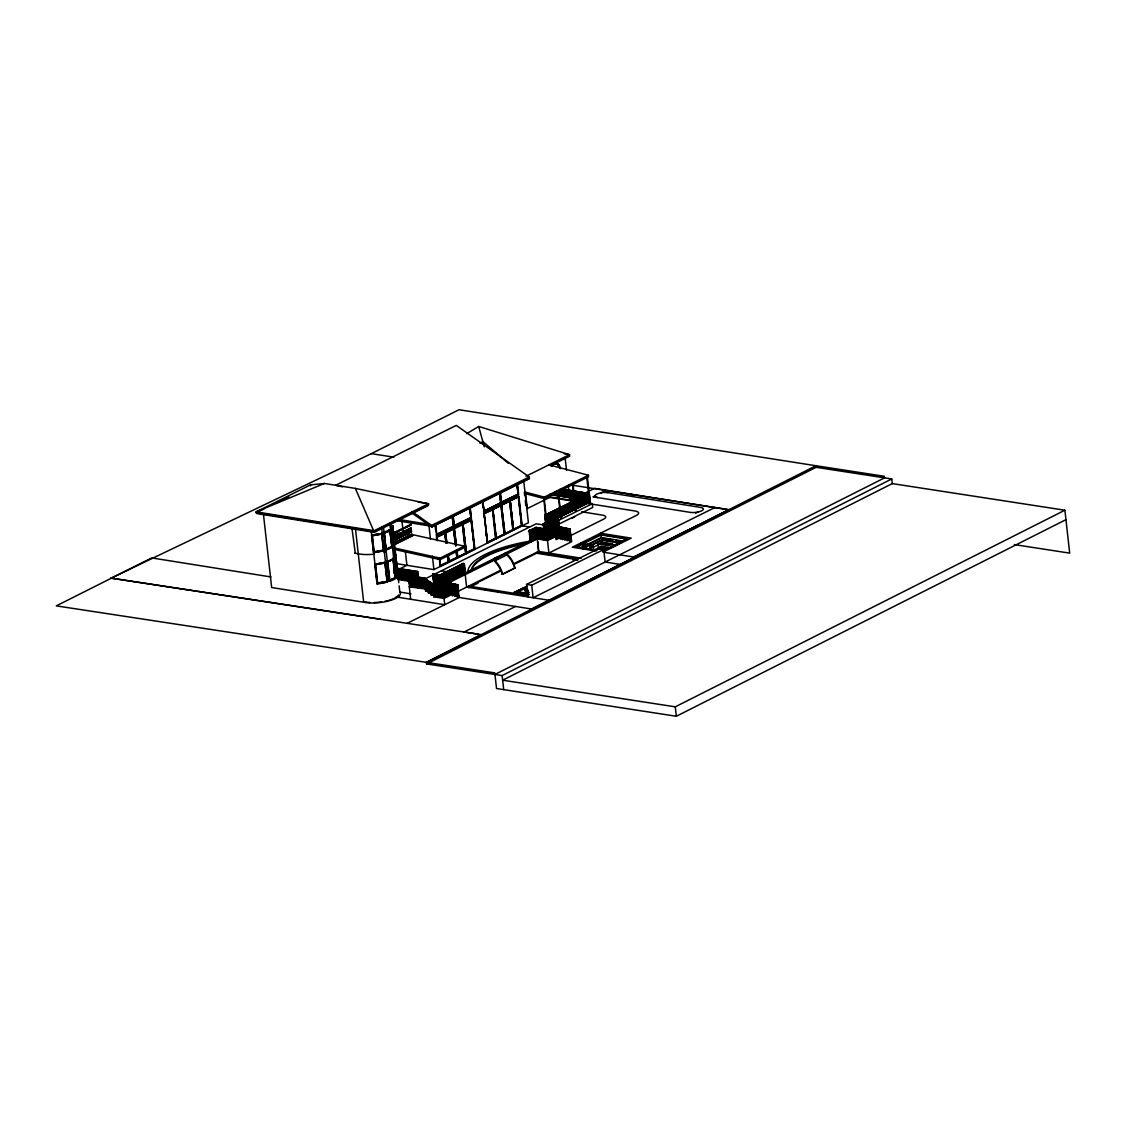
<?xml version="1.0" encoding="UTF-8"?>
<svg xmlns="http://www.w3.org/2000/svg" width="1126" height="1126" viewBox="0 0 1126 1126"><rect width="100%" height="100%" fill="white"/><g stroke="black" fill="none" stroke-linecap="round" stroke-linejoin="round"><path stroke-width="1.5" d="M395.564 532.162C394.255 531.05 395.592 544.604 396.788 543.07M546.8 525.307L547.208 525.279M557.778 490.936L560.832 518.213L561.564 518.213L557.947 490.809M560.832 518.213L561.564 518.213M572.219 483.772L573.035 483.701L575.738 511.12L572.388 483.631M575.287 511.049L576.104 510.937M590.545 503.772L589.728 503.885L590.545 503.772L587.322 476.636M589.757 503.815L586.674 476.608M594.992 495.862L593.036 496.833L690.351 512.372A8.037 2.548 -6.4 0 0 701.611 510.866A8.037 2.548 -6.4 0 0 700.442 507.376L603.114 491.823L600.932 492.836M563.296 489.233L589.306 493.681L559.664 489.486M471.344 569.897L471.386 569.686A75.048 23.815 -6.4 0 1 524.744 543.211L525.392 543.084M410.976 527.883L393.157 536.68M411.159 529.445L393.326 538.242M411.286 528.798L393.241 537.454M411.454 530.36L393.41 539.016M545.181 515.99L589.208 494.089L589.067 493.357L588.884 494.159M391.398 529.037L392.721 525.645A21.69 6.883 -6.4 0 1 391.566 528.882L390.849 529.065M393.931 542.394C391.398 549.488 395.803 541.55 393.565 539.157M394.424 558.313L395.634 555.146L397.703 573.641L396.563 576.808L394.607 559.988M395.479 555.597L394.086 557.989M395.902 555.118L394.213 558.327M396.493 576.808L397.633 573.641L414.509 576.428M395.564 555.146L398.154 574.091A21.69 6.883 -6.4 0 1 396.999 577.342L398.097 573.964L396.577 574.049M411.243 528.629L393.382 537.707M411.342 530.149L393.551 539.27M411.623 531.951L393.72 540.832M589.039 493.371L545.111 515.117L556.455 517.608M552.219 465.559C550.22 467.895 556.469 461.871 552.514 464.982M588.94 493.371L589.208 494.089M411.117 535.61L411.75 535.497M393.495 547.785L392.608 548.531M438.577 558.778L437.803 558.82L438.591 558.679M466.713 433.679L478.691 426.458L569.475 454.651L569.657 456.213L550.994 465.474M527.939 590.967L524.435 593.078L518.537 592.135A14.751 10.542 63.6 0 0 513.653 592.769L518.298 590.46A14.751 10.542 63.6 0 1 519.818 589.925M528.094 591.249L524.589 593.36L528.066 591.206M526.869 591.629L528.46 594.514L527.278 591.389M553.598 464.165L554.4 464.039M271.014 576.962L151.743 557.919L56.3 605.872L426.543 662.37L481.252 634.628L481.421 636.19L426.712 663.932L426.332 662.341L815.942 465.742L884.389 476.298L884.557 477.86L494.947 674.46M407.246 623.297L459.281 597.484L531.528 609.025L728.761 509.726L728.944 511.288M481.421 636.19L816.111 467.304L891.75 478.958L892.271 483.603L502.646 680.203L675.276 706.832L1064.886 510.219L1069.7 553.133L1014.371 544.604M426.501 663.904L502.126 675.572L891.75 478.958M426.332 662.341L494.778 672.898L496.524 688.521L676.332 716.263L1065.942 519.649M481.252 634.628L111.01 578.131L371.313 453.651L459.056 409.737L816.491 465.826L816.674 467.389M310.452 484.912L256.109 511.88L256.207 512.794L374.282 531.655L428.626 504.687L428.513 503.758L355.352 488.402L324.372 483.462L310.452 484.912L310.551 485.841M256.207 512.794L263.977 508.952M276.391 502.787L288.819 496.622M479.915 443.109L482.927 441.617L508.347 463.307M374.311 532.331L428.077 505.658L427.979 504.786L374.212 531.458L256.869 512.71L256.967 513.597L374.311 532.331L355.352 488.402M391.637 533.724L411.032 524.505L393.889 533.569M392.27 533.823L411.032 524.505M393.27 533.471L411.089 525.026M351.974 528.305L355.239 552.979M393.284 536.933L411.131 528.066M393.467 538.495L411.314 529.642M393.495 539.804L411.37 530.937M393.636 540.058L411.483 531.205M393.593 540.579L411.454 531.711M427.711 524.252L428.753 523.731M525.926 476.256L569.475 454.651L564.295 453.82M394.297 542.676L412.13 534.245L394.987 543.295M393.368 543.548L412.13 534.245M394.353 543.196L412.186 534.766M411.975 511.528L431.61 525.406L529.248 476.974L529.417 478.536L431.793 526.968L411.257 512.626M393.917 544.618L413.566 534.878L464.278 546.138L464.391 547.602L440.196 559.594L394.55 549.46M504.378 489.951L508.727 487.783M394.86 544.548L412.975 535.568M483.955 511.077L482.829 501.042L499.747 492.794L482.618 501.014L484.166 511.12L500.662 502.801L499.48 492.752M500.014 492.386L515.187 484.856M457.733 513.639L469.88 507.615L471.006 517.65L453.877 525.87L470.795 517.608M500.169 492.414L517.13 484.166L518.241 494.483L483.462 511.739L518.664 494.553L517.425 483.476M431.497 526.926L529.417 478.536M452.216 516.201L453.398 526.236L436.494 534.498L453.609 526.278L452.061 516.172M484.166 511.12L500.873 502.829L499.311 492.724M517.13 484.166L518.044 494.173L501.14 502.421L518.256 494.201L516.707 484.096M437.648 534.47L471.414 518.002L470.161 506.925M436.198 535.188L471.414 518.002M437.831 536.032L443.616 533.147M446.346 543.309L445.066 532.429L450.864 529.558M496.679 506.827L505.377 502.52M436.761 540.241L436.381 536.75L471.583 519.565L474.919 549.263L440.139 566.519L439.393 559.045M484.025 516.792L483.631 513.301L518.847 496.116L522.168 525.814M437.155 540.466L436.775 537.102L445.206 533.189L437.001 537.13M446.614 542.901L445.474 532.781L453.905 528.882L445.685 532.823M454.172 528.474L462.336 524.519L465.601 553.19L457.818 557.201L465.812 553.232L462.603 524.561L454.383 528.502M492.203 509.712L484.039 513.653L487.685 542.38L495.468 538.369L492.47 509.754L484.25 513.681L487.459 542.352M510.12 500.704L518.284 496.763L521.549 525.434L513.343 529.375L510.12 500.704L513.343 529.375M474.299 548.883L466.08 552.81L474.51 548.911L471.301 520.254L463.082 524.195L466.291 552.852M501.647 505.053L509.853 501.126L501.422 505.025L505.067 533.752L512.865 529.741L509.585 501.084L513.076 529.783L505.067 533.752M510.331 500.746L518.551 496.805L521.746 525.743L487.389 543.07L484.053 513.372M396.38 570.53L406.908 565.308L405.402 551.839M524.589 491.921L544.322 497.115L588.434 475.242L588.49 476.777L544.393 498.649L524.646 493.455M397.112 571.403L417.633 574.598L397.098 571.304M397.253 572.641L416.057 575.456M398.21 578.567L425.178 582.874L397.942 578.806L424.924 583.113L433.116 588.87L425.178 582.874M394.452 547.996L440.097 558.13L464.278 546.138M392.664 525.504L398.196 579.44A21.69 6.883 -6.4 0 1 398.393 579.552L398.773 582.705M409.582 586.716L408.316 575.766L417.042 571.445M408.907 575.865L417.619 571.515L418.816 582.466L418.056 582.846L416.69 571.614M408.372 576.259L417.69 571.994L408.921 576.315M410.089 576.048L416.733 572.754M417.38 572.543L408.766 576.709M409.118 576.864L417.422 572.74L396.901 569.46L415.705 572.275M408.851 577.427L417.45 573.162L396.971 570.066M410.23 577.286L416.873 573.993M409.245 578.102L417.563 573.979L397.042 570.685L417.521 573.781L408.907 577.948M408.977 578.665L417.591 574.401L408.977 578.567M410.371 578.525L417.352 575.048L397.182 572.022L417.662 575.006L409.048 579.186M409.118 579.904L417.084 575.836M407.922 581.002L407.401 570.347L408.583 580.833M417.845 576.442L409.217 580.608L417.802 576.245M439.619 562.381L439.999 565.759L448.218 561.818L447.402 555.076M447.937 554.696L448.697 561.438L456.903 557.511L456.1 550.755M439.999 565.759L448.43 561.86L447.247 555.048M448.697 561.438L457.114 557.539L455.931 550.727M487.685 542.38L495.257 538.341M496.369 538.059L504.378 534.09L501.154 505.433L492.949 509.374L496.369 538.059L504.166 534.062L500.901 505.391L493.16 509.402M513.766 529.431L521.774 525.462L518.551 496.805M409.315 581.649L425.318 584.112L433.257 590.108L425.051 584.253L409.357 581.846L417.282 577.694M409.357 581.846L417.619 577.751M395.113 563.422L433.904 569.615L528.404 522.717L523.689 480.633M545.758 524.054L544.702 514.878L558.271 516.75L558.946 527.601M409.737 582.423L418.042 578.187L409.428 582.466L425.389 584.732L433.327 590.728M545.28 514.962L588.87 493.596M457.958 590.84L451.188 589.25L443.574 593.36L433.186 592.093L425.192 585.478L409.498 583.071L417.422 578.919M545.294 515.398L588.968 493.779M409.498 583.071L418.07 578.708M545.533 515.046L545.167 515.891L558.06 517.96M545.73 516.102L588.997 494.638M409.878 583.648L418.182 579.426L409.568 583.69L425.544 586.069L433.468 591.952M557.778 518.424L545.519 516.468M545.828 516.285L589.095 494.821M451.667 590.531L443.714 594.584L433.327 593.332L425.332 586.815L409.611 584.211L416.24 580.819M409.639 584.31L418.21 579.946M545.575 516.989L558.2 519.199L544.097 526.194L558.158 519.002L545.322 517.228M418.281 580.566L409.709 584.929L425.684 587.293L409.963 584.69M545.843 517.144L589.208 495.862M410.005 584.887L418.309 580.65M558.271 519.804L545.66 517.707M415.044 582.705L409.737 585.45L425.755 587.913L409.737 585.45L418.351 581.185M410.68 599.271L409.273 586.759L426.205 589.095L425.009 578.145L424.615 578.82L397.45 574.387L425.065 578.609L424.08 578.764L432.989 584.493L432.032 584.633L433.707 595.204L432.933 584.042L424.023 578.3L425.572 590.897L433.89 586.773L432.989 573.852L440.533 575.048L441.322 586.224L439.548 575.189L463.265 563.422C467.037 564.182 462.251 576.301 465.038 574.457M543.9 527.376L558.299 520.226L545.716 518.227L558.341 520.423L544.238 527.418L558.032 520.465M433.046 574.316L440.196 575.738L463.321 563.887M545.969 518.185L589.222 496.721M409.85 586.153L425.811 588.532L409.85 586.153L418.422 581.79L410.145 586.111M433.102 574.612C435.762 574.893 432.75 586.674 434.692 584.887M546.068 518.368L589.32 496.904M558.369 520.845L543.971 527.981L558.397 520.944L545.786 518.833L558.412 521.042M409.273 586.759L417.591 582.635L441.392 586.435L498.536 558.06M419.069 581.889L536.159 523.801L554.865 526.799M409.329 576.118L410.089 586.801L408.808 575.555M545.857 519.452L558.482 521.662L544.379 528.657L558.172 521.704L545.857 519.452L558.44 521.465L544.041 528.601M546.082 519.227L589.334 497.762M546.18 519.41L589.433 497.945M440.477 577.427L433.13 576.442L440.435 577.328M546.194 520.268L589.461 498.804M546.293 520.451L589.56 498.987M433.186 576.948L440.548 578.145L433.186 576.948L440.252 578.187L463.842 566.477L440.21 578.088M545.997 520.789L558.313 522.928L544.182 529.839L558.566 522.689L545.997 520.691L558.623 522.886L544.505 529.896M558.637 523.308L544.238 530.459L558.679 523.407L546.068 521.31L558.679 523.506M546.321 521.31L589.574 499.845M440.604 578.651L433.271 577.666L440.576 578.553M546.42 521.493L589.672 500.028M433.327 578.187L440.688 579.369L433.327 578.187L440.379 579.411L463.982 567.701L440.35 579.313M529.699 531.331L529.065 530.782L535.863 527.432L537.144 538.678M543.168 523.857L557.68 516.651L558.313 517.214L543.759 524.406L543.168 523.857L544.168 524.209L545.35 534.681M463.856 563.521L440.069 575.287L441.308 586.167M529.065 530.782L536.497 527.531L537.552 538.467L530.332 541.733L529.15 531.247M546.363 530.979L558.806 524.646L546.194 522.534L558.82 524.744M546.434 522.351L589.785 501.07M440.745 579.89L433.411 578.905L440.716 579.791M441.082 574.907L463.363 563.887M529.107 531.233L535.906 527.897M558.271 516.75L543.211 524.322L544.435 534.808L555.667 536.469L547.461 540.522L534.667 538.481M529.656 531.331L537.003 527.615L536.581 528.319M433.468 579.426L440.829 580.608L463.785 568.883M439.999 576.132L463.645 564.731M558.778 524.547L546.631 530.416L535.821 528.587L529.853 531.88M546.279 523.252L558.595 525.406L546.011 531.43L558.848 525.166M440.041 576.329L463.645 564.619M529.516 531.824L536.131 528.544L546.631 530.416M589.813 501.929L543.942 524.857M543.957 524.955L589.911 502.112M417.056 577.342L417.563 587.997L416.395 577.511M440.885 581.115L433.552 580.143L440.857 581.03M440.083 576.85L463.715 565.238L440.111 576.948M543.689 525.518L558.088 518.382M418.225 587.828L416.634 577.554M558.116 518.481L543.675 525.42M433.609 580.65L440.97 581.832L463.926 570.122M440.139 577.371L463.785 565.956M535.962 529.825L529.656 533.062L536.257 529.783L546.772 531.655L536.004 530.022M440.182 577.568L463.771 565.857M433.946 581.129L441.04 582.452L433.96 581.241M536.328 530.402L529.727 533.682L536.37 530.487M543.83 526.757L558.229 519.607M434.031 581.846L441.11 583.071L464.067 571.346M440.266 578.595L463.926 567.194M536.103 531.05L529.797 534.287L536.398 531.022L546.898 532.88L536.145 531.247M440.322 578.792L463.912 567.096M558.637 520.367L592.29 503.674L592.712 507.46L544.646 531.12M434.087 582.367L441.167 583.69L434.101 582.466M434.172 583.085L441.237 584.197L464.208 572.585M440.407 579.834L464.067 568.419M547.039 534.118L536.229 532.288L529.924 535.427L536.539 532.246L547.039 534.118L554.71 530.304L546.701 533.963M440.449 580.031L464.053 568.32M433.96 583.831L441.308 584.915L433.946 583.732L441.012 584.957L537.13 537.271M464.123 568.94L440.519 580.65L433.482 579.524M536.609 532.865L530.008 536.145L536.652 533.062M544.111 529.22L558.51 522.084M544.449 529.276L558.538 522.168L545.927 520.071L558.552 522.281M434.298 584.211L441.364 585.436L464.348 573.922M440.548 581.072L464.194 569.559L440.59 581.269M536.201 533.935L546.87 535.385L554.837 531.444L547.18 535.343L536.37 533.527L530.065 536.764L536.68 533.485M425.29 589.222L426.205 589.109M425.403 589.334L433.707 585.21M464.264 570.178L440.66 581.875L433.623 580.749M536.75 534.104L530.135 537.369L536.792 534.301M432.722 585.97L442.856 587.885L451.371 583.169L442.222 587.322C443.63 601.931 445.051 601.678 443.208 587.195L432.201 585.745L442.785 587.885M440.688 582.297L464.334 570.783L440.73 582.494M536.342 535.174L547.011 536.623L554.977 532.668L547.32 536.581L536.511 534.751L530.529 537.947M546.476 529.867L535.258 527.7L546.476 529.867L558.454 524.167L550.586 522.914L558.749 524.125M536.82 534.709L530.543 538.045M544.632 531.022L558.707 523.928M432.68 586.857L443.011 588.321M440.801 583.113L464.405 571.403M536.933 535.526L530.262 538.51L536.891 535.329L547.391 537.201L536.623 535.568M571.924 518.199L574.584 516.89M433.017 587.35L425.051 581.649L398.083 577.441M440.843 583.634L464.475 572.022L440.871 583.732M530.346 539.227L536.961 535.948M536.989 536.046L530.332 539.129M432.82 588.096L443.137 589.56M546.349 531.585L558.89 525.363L545.997 523.294M440.942 584.352L464.531 572.641M537.074 536.764L530.416 539.847L537.032 536.567L547.532 538.425L536.764 536.806M546.082 532.148L558.918 525.772L554.203 525.026M451.174 586.224L442.926 590.32L432.848 589.011M546.42 532.19L558.946 525.87M440.97 584.873L464.602 573.261M530.487 540.452L537.088 537.186M428.133 591.305L436.452 587.181L436.621 588.743L428.316 592.867L428.133 591.305L425.572 590.897M432.961 589.334L443.25 590.7M544.928 533.583L559.031 526.588L553.71 525.406L556.005 539.593L560.171 537.524L560.34 539.087L562.423 538.059L562.592 539.621L603.733 519.1A9.163 2.914 -6.4 0 0 602.41 515.117L581.649 511.795M441.082 585.576L464.672 573.866M537.201 537.989L530.557 541.071L537.158 537.792L547.672 539.664L536.905 538.031M443.348 591.403L432.989 590.249M471.428 570.685L475.89 568.475M487.755 562.578L504.687 554.175M544.998 534.203L559.087 527.109M433.299 589.813L443.363 591.502M440.815 586.139L441.73 586.013M452.582 580.298C451.765 566.012 451.315 566.35 452.582 580.298L453.285 580.284M530.332 541.733C532.218 534.062 528.038 519.945 530.74 541.522M535.385 527.672L536.652 538.594L537.552 538.467M546.673 533.541L554.639 529.586M504.772 554.963L504.603 553.401L507.164 553.809L559.96 527.615L561.198 538.552M494.835 560.171L497.959 558.623M443.489 592.642L433.116 591.474L425.389 584.732L409.4 582.367M546.772 534.681L554.442 530.768L570.22 534.498M433.44 591.037L450.639 594.049M546.814 534.78L554.78 530.825M494.793 560.889L507.263 554.71L504.701 554.302M546.828 535.188L554.513 531.388L570.629 535.258L554.513 531.486M561.592 527.784L563.563 539.03L561.592 527.784L562.296 527.77M443.531 593.163L433.228 591.797L443.264 593.402L451.526 589.306M428.316 592.867L430.878 593.275L439.182 589.151L439.534 592.276M443.63 593.866L433.257 592.712L425.529 585.956L409.836 583.451M442.321 587.786L451.371 583.169M546.912 535.906L554.569 532.007L570.361 535.723M433.58 592.276L443.644 593.979M450.583 584.014L451.765 594.5L450.372 583.282L458.183 585.224L450.949 583.381M546.94 536.004L554.907 532.063M546.969 536.426L554.639 532.612L570.769 536.497L554.654 532.725M443.658 594.387L433.369 593.022L443.405 594.627M457.395 585.914L450.977 584.366L442.673 588.265M433.609 593.191L425.389 587.336L433.397 593.937L443.771 595.105M457.803 586.576L450.71 584.929L442.785 589.081L451.047 584.985M547.053 537.144L554.71 533.231L570.488 536.961M430.878 593.275L431.047 594.838L439.365 590.714M547.081 537.243L555.048 533.288M547.109 537.665L554.78 533.851L570.91 537.735L554.794 533.949M457.874 587.195L451.118 585.604L442.814 589.503M547.152 537.862L555.118 533.907L547.461 537.82L536.666 536.089M443.911 596.442L433.566 594.781L443.869 596.245M457.944 587.814L450.85 586.167L442.926 590.32M547.194 538.383L554.851 534.47L570.966 538.242M547.222 538.467L554.851 534.47M459.281 597.484L459.112 595.921L457.029 596.949L456.846 595.387L454.777 596.414L454.594 594.852L452.525 595.893L452.342 594.331L444.024 598.455L433.777 596.808L433.609 595.246L441.927 591.122M547.25 538.89L554.921 535.089L570.713 538.904M547.292 539.087L554.921 535.089M444.052 597.667L433.707 596.006L444.01 597.47M443.025 591.46L451.315 587.448L443.011 591.347M547.335 539.607L554.991 535.709L571.107 539.481M458.929 595.893L457.536 584.675L458.015 596.02L456.762 584.844L458.127 584.774M554.977 536.356L553.513 525.504L570.291 529.121L569.179 529.797L570.854 540.367L569.7 529.023M433.777 596.808L442.096 592.684L441.392 586.435M451.385 588.068L443.081 591.966M546.87 529.642L535.779 527.447L546.828 529.178L548.024 540.142L536.652 538.594M549.094 539.438L555.484 536.44M443.165 592.684L451.456 588.687L443.151 592.586M443.306 593.923L451.596 589.911L443.292 593.81M555.836 538.031L557.919 536.989L558.088 538.566M443.447 595.147L451.737 591.15L443.433 595.049M451.47 591.713C430.442 603.311 455.045 586.308 458.24 593.416M451.822 591.868L443.841 595.823L433.468 594.556L425.811 588.434L410.103 585.914M443.574 596.287L451.54 592.332L458.296 593.923M443.616 596.484L451.878 592.389M451.61 592.952C430.582 604.535 455.185 587.547 458.381 594.641M451.948 593.106L443.982 597.062L431.047 594.838M443.7 597.512L451.681 593.557L458.437 595.161M443.743 597.709L452.005 593.613M562.859 539.044L561.804 527.686M453.314 593.726L500.986 570.08M513.357 563.943L538.622 551.402L581.255 558.2M468.796 586.871L501.169 570.812M470.401 586.899L477.959 583.141L477.79 581.579M558.946 538.017L571.445 540.184L569.362 541.212L569.179 539.65L567.11 540.691L566.927 539.129L564.858 540.156L564.675 538.594L553.879 536.694M458.015 596.02L457.17 584.647M579.468 547.757L576.132 546.701L580.974 544.294C596.161 544.055 570.418 551.923 585.914 545.083M610.756 547.433L627.337 538.664L600.862 534.428L582.705 543.436L585.59 544.407M576.188 547.222L581.03 544.829L585.97 545.603M582.761 543.957L600.932 534.949L627.393 539.185M587.603 544.322L601.214 537.552L622.72 540.987M589.165 544.083L601.27 538.087L612.854 539.931M583.367 549.404L583.198 547.841L589.771 544.576L590.179 548.221L593.303 546.673L590.024 545.631L601.946 539.72L620.722 542.718L610.292 547.898M589.827 545.097L583.254 548.362L586.477 548.869M590.08 546.152L602.002 540.241L619.075 542.971M590.123 547.7L593.247 546.152L593.599 549.277M598.413 547.208L598.061 544.083L601.917 542.169L612.206 543.816L612.558 546.94M600.003 543.816L610.334 544.604L602.171 543.295L600.059 544.337L602.114 542.774L615.95 545.026M593.346 547.278L602.297 542.845L601.946 539.72M627.337 538.664L609.18 547.672L601.073 546.377L592.811 551.022M589.7 549.389L594.542 550.164L601.129 546.898L607.618 547.926M527.995 596.921L526.588 584.408L598.596 548.686L603.719 549.516L605.112 562.015L620.243 564.436M596.625 549.981L601.467 547.574L607.449 548.531L602.649 551.458M599.102 549.291L601.523 548.095L607.505 549.052M523.703 587.786L520.676 589.278A14.751 10.542 63.6 0 1 525.56 588.659L525.687 588.546A14.751 10.542 63.6 0 0 524.463 588.434L523.252 588.504A14.751 10.542 63.6 0 0 521.62 588.87L521.352 588.982M525.11 587.082L525.307 586.984A14.751 10.542 63.6 0 1 526.447 586.547M612.206 543.816L608.364 545.73L598.061 544.083M519.748 590.01L513.864 592.67M522.295 588.673L526.757 586.519M514.103 592.558L520.226 589.911M522.788 588.814L526.996 586.477M515.778 592.29L520.254 590.165M518.523 591.516L523.027 589.278M526.588 584.408L531.711 585.239L603.719 549.516M528.361 594.95L518.706 593.402L518.424 591.995L524.632 592.966L524.617 593.895M518.424 594.359L518.579 592.445L528.657 593.923M602.593 550.938L607.449 548.531M518.678 594.401L518.805 592.642A12.78 9.135 63.6 0 0 514.272 593.332L514.061 593.43A12.78 9.135 63.6 0 1 518.607 592.755M525.532 589.475L527.756 589.475M518.706 593.402L519.058 592.684M525.729 589.925L526.081 589.208M526.194 591.375L523.421 593.078M524.561 593.332L528.418 591.375M524.491 593.683L527.644 592.121M527.545 592.445L524.378 594.176M527.644 592.67L524.547 594.204L524.378 592.938M528.46 594.514L527.067 591.502M695.601 513.203L697.951 512.048M515.525 606.464L464.067 631.996L478.015 634.135M432.708 585.182L424.502 579.411L432.778 585.787M432.764 585.689L424.84 579.791L397.591 575.625L424.572 580.031L432.848 586.407L424.91 580.411L397.661 576.231M397.802 577.469L425.051 581.748L397.802 577.568M397.858 578.088L425.121 582.269L433.046 588.265M425.121 582.367L398.154 578.046M425.459 585.351L433.116 591.375M433.243 592.6L425.6 586.576L409.597 584.112M433.735 594.429L425.741 587.814M633.474 557.004L698.683 524.829M397.52 575.006L424.769 579.186L432.694 585.07M424.643 580.65L397.928 576.104M425.051 581.649L432.708 587.772M424.023 578.3L432.933 584.042M425.544 588.659L433.735 594.317M397.731 576.85L424.699 581.171L432.905 586.928M424.84 582.395L433.046 588.152M433.186 589.489L424.981 583.634L433.172 589.391M433.313 590.615L443.433 592.121L451.047 588.011L457.818 589.616M433.383 593.838L425.459 587.941M433.214 595.119L434.129 594.992M383.234 532.528L390.06 529.713M384.149 533.091L390.187 530.473L391.989 546.898L385.655 549.938L384.149 532.823A21.69 6.883 -6.4 0 0 387.457 531.514M390.187 530.473L384.304 533.119L385.951 549.249L391.792 546.589L389.92 530.43M386.373 549.319L392.003 546.631L389.765 530.402M391.989 546.898L385.655 549.938M389.793 523.52L395.916 578.243A21.69 6.883 -6.4 0 1 393.467 579.693L392.89 579.974A21.69 6.883 -6.4 0 1 389.582 581.283L386.978 561.663L393.312 558.623L395.493 578.173L390.75 580.453M389.624 580.537L395.296 577.849L393.171 559.34L387.386 562.015L393.016 559.312L395.085 577.821L389.469 580.509L395.085 577.821M395.493 578.173L388.681 580.988M553.781 464.067L556.286 463.799M525.49 587.209L526.081 586.97M324.372 483.462L256.109 511.88L374.184 530.726L428.513 503.758L418.098 502.097M554.316 463.926L553.964 463.968M386.204 551.599L383.628 551.824M387.175 561.212A20.198 6.404 -6.4 0 1 386.514 561.452L387.4 561.733A21.69 6.883 -6.4 0 0 390.694 560.424M385.359 562.17L385.134 562.437A21.69 6.883 -6.4 0 1 375.732 564.267L374.831 564.196L383.853 562.465M519.508 590.052L518.607 590.643M554.696 463.799L557.173 464.109M371.58 535.272L381.897 533.513A21.69 6.883 -6.4 0 1 372.481 535.343L371.58 535.272L373.508 552.472L374.409 552.542A21.69 6.883 -6.4 0 0 383.825 550.713L384.036 550.445M371.735 535.427L382.263 533.414L381.517 533.077M372.171 535.695L381.798 534.034L383.6 550.192L374.043 551.909L372.326 535.849M381.798 534.034L372.227 535.751L373.987 551.853L383.6 550.192M373.508 552.472L384.191 550.6L383.445 550.262M374.972 564.351L385.5 562.324M375.408 564.619L385.036 562.958L375.408 564.619L377.491 583.113L387.105 581.452L384.937 562.859L387.105 581.452M377.491 583.113L387.02 581.354M377.013 583.732L387.33 581.973A21.69 6.883 -6.4 0 1 377.914 583.803L377.013 583.732L374.831 564.196M377.083 583.423L387.696 581.875L381.559 527.151M516.201 591.98L517.439 591.91M373.832 554.189L373.691 554.203A21.69 6.883 -6.4 0 1 358.251 553.767L354.774 553.218M543.788 498.185L546.265 524.139M392.664 526.208L394.199 542.38L392.988 545.547L391.524 529.375M393.073 542.774L394.649 542.831A21.69 6.883 -6.4 0 1 393.495 546.068L392.777 546.265L392.397 542.816M555.104 463.687L556.469 463.842M410.427 524.547L410.469 524.927M555.301 463.687L556.821 463.954M391.989 546.152L393.326 546.223L394.593 542.69L392.495 527.841M393.298 557.877L394.804 557.792A21.69 6.883 -6.4 0 0 395.972 554.555L395.916 554.414M394.607 578.159L395.93 578.229M555.484 463.687L556.61 463.912M626.76 494.117L633.262 494.75M111.01 578.131L380.208 619.173M892.271 483.603L1064.886 510.219M371.313 453.651L393.875 457.184M569.123 484.687L728.761 509.726L714.954 507.516L533.119 597.737L531.711 585.239M557.975 464.7L556.399 463.884M558.271 465.01L557.553 464.63L558.482 465.882M553.654 464.461L553.288 464.728M559.481 467.346L558.693 466.319L559.186 467.051M714.897 507.545L594.627 488.346L569.925 500.606L568.222 485.447M561.705 489.106L589.222 493.526M561.649 489.303L589.236 493.737M560.101 489.866L589.334 494.539M560.044 490.077L589.278 494.736M558.454 490.837L589.447 495.581M556.891 491.4L589.56 496.622M556.849 491.612L589.517 496.819M555.287 492.175L589.672 497.664M555.245 492.372L589.63 497.861M553.682 492.949L589.799 498.705M553.64 493.146L589.742 498.917M552.078 493.709L589.911 499.747M550.318 493.638L589.869 499.958M550.487 494.483L590.024 500.788M550.431 494.68L589.982 501M572.261 500.479L550.558 497.016L527.278 508.558L525.532 493.005M575.597 501.014L592.29 503.674M547.011 497.002L634.895 510.979A10.204 3.237 -6.4 0 1 636.387 515.412L572.261 547.222L596.161 551.05M544.702 514.878L558.313 517.186M557.863 517.411C542.985 515.483 544.041 510.444 546.363 525.603M545.237 516.51L558.13 518.579M545.378 517.735L558.257 519.705L543.816 526.658M469.88 507.615L470.978 517.932M551.05 524.519L546.349 523.871M546.068 523.9L551.064 524.632M553.922 525.166L558.96 525.969M546.138 524.519L559.017 526.489L546.152 532.753L558.721 526.63M546.152 524.617L550.867 525.378M600.468 533.231L631.207 538.144L603.001 552.134L634.698 557.201M546.476 524.997L559.059 527.01L544.646 534.048M546.209 525.138L559.101 527.207M569.179 529.797L570.094 529.684L571.614 541.747L548.869 553.035L546.349 529.417M554.583 529.079L570.361 532.795L554.245 529.023M569.869 531.416L554.091 527.686L570.206 531.458M616.161 540.452L619.469 540.987M471.006 517.65L469.641 509.219M521.746 525.743L529.544 527.081M570.15 533.879L554.386 530.262M551.585 531.261L552.303 531.233M546.687 530.937L535.892 529.206L546.659 530.839M546.828 532.162L536.032 530.445L546.786 532.063M471.301 520.254L474.51 548.911M546.603 532.922L535.92 531.472M546.969 533.4L536.173 531.669L546.926 533.302M546.743 534.16L536.06 532.711M547.067 534.54L536.342 533.105M554.991 535.709L547.363 539.706L536.68 538.256M536.314 533.006L547.109 534.737M570.699 538.805L554.935 535.188M549.375 535.638L557.919 536.989M549.924 535.892L560.171 537.524M547.236 535.863L536.44 534.132L547.208 535.765M556.68 537.482L566.927 539.129M547.447 537.707L536.694 536.187M580.58 543.098L589.771 544.576M590.024 545.631L593.247 546.152M536.806 537.327L547.602 539.044L536.835 537.426M548.024 540.142L547.109 540.269L545.828 529.319M576.132 546.701L581.058 547.489M583.198 547.841L596.738 550.178M589.32 549.15L594.148 549.924M399.941 519.663L428.809 524.28L430.498 539.312M531.43 541.775L528.868 541.353A78.356 24.871 -6.4 0 0 467.867 571.628L470.429 572.036M396.099 520.592L428.992 525.842M445.066 532.429L446.67 542.985M445.474 532.781L447.036 542.971M536.539 552.43L577.427 558.96L577.596 560.523M436.775 537.102L437.592 540.536M577.554 559.749L536.638 553.218L513.512 564.689A21.436 15.314 63.6 0 0 512.879 563.31M572.712 559.735L575.963 560.255M392.214 532.246L411.243 535.286M492.132 559.58L494.694 560.002L494.863 561.564A21.436 15.314 63.6 0 1 502.168 574.288M441.406 570.812L465.221 574.612L466.628 587.125L549.291 600.313M396.901 568.208L417.633 571.529M396.422 568.433L417.282 571.698L418.408 582.677M432.511 574.091L440.59 575.513M396.929 568.686L414.227 571.417M396.479 568.897L415.466 571.938M416.339 572.275L417.971 587.786M440.336 576.188L432.989 575.105L440.294 576.09M527.587 590.531L524.392 590.165M397.239 569.939L417.479 573.261L408.837 577.328M528.854 592.529L526.504 592.529L528.756 592.586M397.168 571.924L417.704 575.217M397.239 572.543L415.79 575.597M397.591 573.021L415.86 576.216M417.084 575.949L417.76 575.724L409.104 579.791M524.66 593.275L528.573 594.176L518.227 592.614M518.523 592.952L528.826 594.5M425.009 578.145L397.379 573.767L395.733 558.524M518.664 593.261L528.643 594.852M408.316 575.766L424.53 578.384M397.788 574.865L424.769 579.186M528.375 595.612L468.712 586.083L468.88 587.659M450.414 583.747L451.667 594.218L450.681 585.478L457.536 587.139M473.905 587.688L477.311 588.236M482.435 589.053L485.841 589.588M489.247 590.137L492.653 590.686M496.073 591.22L499.48 591.769M523.337 595.584L526.757 596.133M450.977 584.366L457.747 586.069M450.653 584.422L443.011 588.419L432.637 587.167M433.749 581.889L441.11 583.071M397.999 576.723L424.981 581.03L432.919 587.026M450.794 585.647L443.151 589.658L432.778 588.391M433.876 583.113L441.195 584.112M434.017 584.352L441.336 585.337M457.677 588.377L450.921 586.787L443.292 590.897L432.919 589.63M451.329 587.547L458.085 589.053M398.421 579.58L411.201 581.607M451.47 588.785L458.226 590.277M409.456 582.874L425.473 585.45M451.61 590.024L458.352 591.516M443.081 589.039L432.736 587.378L442.785 589.081M458.085 592.079L451.343 590.587M451.751 591.249L458.155 592.698M432.877 588.616L443.222 590.277M458.226 593.303L451.484 591.812M443.391 591.924L433.369 590.432M458.366 594.542L451.61 593.05M446.065 593.486L449.471 594.035M453.44 594.838L456.846 595.387M453.989 595.105L459.112 595.921M433.426 593.543L443.771 595.204M443.545 595.865L433.777 594.12M443.686 597.09L433.918 595.358M399.575 591.797A21.69 6.883 -6.4 0 1 399.8 592.051L411.004 593.866M396.085 596.935L444.728 604.704L442.814 587.42M399.8 592.051L399.997 592.318A21.69 6.883 -6.4 0 1 389.033 600.848A21.69 6.883 -6.4 0 1 363.684 602.227L271.662 587.533L263.442 514.244M450.372 583.282L457.536 584.675M570.291 529.121L554.147 526.067M553.556 525.969L570.333 529.586M342.473 486.812L335.675 485.264L456.311 425.403L529.248 476.974M553.95 526.447L570.066 530.233L553.964 526.56M570.15 530.951L554.358 527.123M570.291 532.176L554.499 528.361M554.302 529.53L570.432 533.414M554.372 530.149L570.488 533.935M555.231 536.398L571.009 540.114M458.015 588.434L451.245 586.829L442.94 590.728M451.062 588.11L458.169 589.771M451.202 589.348L458.296 590.995M451.329 590.474L458.423 592.135M548.939 464.841L588.434 475.242M557.004 464.025L558.13 464.855M416.409 515.004L420.533 517.918M424.558 578.525L432.989 584.493M478.691 426.458L484.279 446.811M815.942 465.742L816.111 467.304M675.276 706.832L676.332 716.263M600.862 534.428L601.27 538.087M565.196 458.521L566.519 470.302M562.099 527.869L563.366 539.129M557.778 516.961L559.045 527.883L557.37 517.327M553.809 525.87L555.076 536.638M551.121 520.761L551.712 525.997M550.924 520.859L552.092 531.331M550.614 520.676L551.205 525.912M550.417 520.775L551.008 526.011M544.154 498.002L546.251 516.75M546.631 520.156L547.011 523.562M543.759 523.956L544.942 534.892M543.675 524.125L544.252 529.361M537.229 538.89L538.622 551.402L537.961 541.831M529.642 530.867L530.839 541.803M525.926 499.86L526.504 505.039M524.336 492.259L524.716 495.567M525.265 500.549L525.828 505.518M525.701 590.911L525.589 588.954L525.448 590.869M500.437 492.456L501.563 502.492M507.164 553.809L507.333 555.371A21.436 15.314 63.6 0 1 511.162 560.171M500.028 492.104L501.267 503.181L499.606 492.034M482.646 500.732L483.884 511.809M502.126 675.572L503.716 689.633M482.561 503.829L482.927 506.996M485.785 532.528L486.179 536.018M474.496 549.192L471.034 520.212L462.87 524.153L466.516 552.88M463.265 563.422L464.208 572.684M453.187 515.891L454.313 525.926M456.494 545.392L454.327 528.502L456.269 545.364M457.057 550.459L457.818 557.201M452.919 515.849L454.088 525.898M456.79 550.417L457.606 557.159M452.779 515.553L454.017 526.63L452.483 516.243M456.157 545.66L453.764 528.122L455.791 545.744M456.635 550.389L457.522 557.891L456.368 550.797M455.58 545.702L453.637 528.84L455.185 543.985M448.359 554.766L449.119 561.508M448.092 554.724L448.824 562.198L447.669 555.118M444.939 533.147L446.135 543.281M444.784 533.133L445.727 541.564M436.916 534.554L435.368 524.463L435.931 529.473M439.661 559.087L440.421 565.829M435.382 524.181L436.621 535.258M436.804 536.82L437.367 540.508M435.129 525.687L435.663 530.445M431.61 525.406L431.793 526.968M432.384 556.145L433.904 569.615M432.989 573.852L434.284 585.098M432.454 584.267L433.707 595.204M424.502 578.06L425.783 589.306M426.543 662.37L426.712 663.932M401.996 521.535L403.516 535.005M407.162 570.319L408.33 580.791M406.993 570.558L408.175 581.044M399.125 585.83L399.829 592.079M392.481 529.473L393.199 535.934M390.694 522.774L396.831 577.497M391.229 532.499L391.623 535.948M395.916 574.274L396.282 577.525M389.16 529.699L389.554 533.133M393.692 570.009L394.058 573.275M387.808 562.085L389.877 580.594M384.149 532.823L386.077 550.009A21.69 6.883 -6.4 0 0 389.385 548.7L389.962 548.432A21.69 6.883 -6.4 0 0 392.411 546.969M387.4 561.733L389.582 581.283L383.403 526.588M381.644 533.879L383.459 550.037M375.465 564.675L377.632 583.268M371.2 530.74L377.168 583.887M355.464 528.854L363.684 602.227M440.097 558.13L440.196 559.594M544.322 497.115L544.393 498.649M493.878 558.609A72.008 22.844 -6.4 0 1 495.539 557.877M496.383 557.525A72.008 22.844 -6.4 0 1 498.142 556.821M597.948 497.622A8.037 2.548 -6.4 0 1 596.78 494.117A8.037 2.548 -6.4 0 1 608.04 492.611M522.126 589.503A12.78 9.135 63.6 0 1 525.617 589.264M522.323 589.405A12.78 9.135 63.6 0 1 525.828 589.165M507.404 554.456A20.606 14.737 63.6 0 1 515.075 568.166M494.919 560.649A20.606 14.737 63.6 0 1 502.604 574.359M511.739 561.128A21.436 15.314 63.6 0 1 512.457 562.451M513.92 565.843A21.436 15.314 63.6 0 1 514.638 568.095M471.47 570.46A75.048 23.815 -6.4 0 1 522.436 544.463M554.541 463.166A8.473 5.278 -80.9 0 1 560.326 468.697M551.177 466.417A8.473 5.278 -80.9 0 1 554.119 463.349M557.173 463.363A8.473 5.278 -80.9 0 1 557.877 463.912M558.355 464.447A8.473 5.278 -80.9 0 1 559.749 467.712M393.734 558.693A21.69 6.883 -6.4 0 1 391.271 560.157M390.483 529.783A21.69 6.883 -6.4 0 1 388.034 531.233M393.579 542.845A21.69 6.883 -6.4 0 1 394.142 543.337M384.346 582.212A20.198 6.404 -6.4 0 1 381.967 582.719M381.151 582.86A20.198 6.404 -6.4 0 1 379.504 583.127M398.59 594.95A20.198 6.404 -6.4 0 1 397.971 595.795M397.408 596.358A20.198 6.404 -6.4 0 1 397.07 596.639M395.888 597.47A20.198 6.404 -6.4 0 1 394.424 598.272M393.889 598.525A20.198 6.404 -6.4 0 1 392.101 599.271M391.468 599.511A20.198 6.404 -6.4 0 1 388.695 600.397M387.217 600.791A20.198 6.404 -6.4 0 1 384.867 601.312M381.601 601.875A20.198 6.404 -6.4 0 1 374.128 602.523M370.187 602.466A20.198 6.404 -6.4 0 1 365.331 601.917M393.678 557.497A20.198 6.404 -6.4 0 1 393.41 557.778M382.15 562.676A20.198 6.404 -6.4 0 1 381.362 562.845M380.827 550.952A20.198 6.404 -6.4 0 1 380.053 551.121M379.265 551.29A20.198 6.404 -6.4 0 1 374.325 552.078M376.52 534.259A20.198 6.404 -6.4 0 1 374.071 534.667M402.728 528.235L403.544 528.164L402.756 528.207M403.952 539.185L404.769 539.115L403.952 539.185M464.053 574.556C468.838 575.175 458.493 549.558 464.123 574.57M589.799 503.378L589.827 503.28M397.436 573.655L396.296 576.822L397.436 573.655M417.873 576.864L409.259 581.129L425.262 583.592L409.287 581.227L417.901 576.962M433.327 575.583L440.407 576.906L433.341 575.682M536.201 529.164L529.586 532.443L536.229 529.262M536.469 531.627L529.867 534.906L536.497 531.725M514.849 568.081L502.365 574.274L514.849 568.081M510.148 500.423L513.47 530.135L510.148 500.423M501.45 504.744L504.786 534.442L501.45 504.744M492.752 509.051L496.087 538.763L492.752 509.051M462.885 523.871L466.22 553.57L462.885 523.871"/></g></svg>
